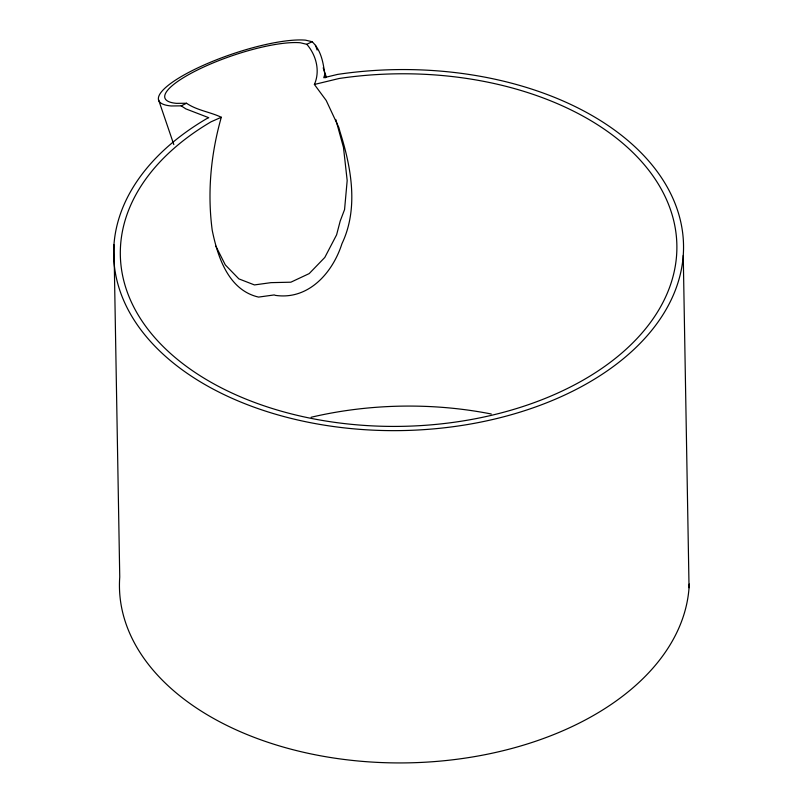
<?xml version="1.0" encoding="UTF-8"?>
<svg xmlns="http://www.w3.org/2000/svg" width="803" height="803" viewBox="0 0 803 803"><rect width="100%" height="100%" fill="white"/><g stroke="black" fill="none" stroke-linecap="round" stroke-linejoin="round"><path stroke-width="1.2" d="M221.307 117.258C210.898 153.925 207.184 192.339 212.213 230.22C217.663 257.03 228.504 290.214 258.586 297.09L274.224 294.932L275.349 295.363C308.583 300.282 332.713 272.709 341.948 243.7C358.76 208.469 351.323 167.506 339.99 131.762L338.846 127.526L326.189 100.435L314.385 84.466C320.377 71.076 316.191 55.046 306.806 44.306L300.192 42.75A77.55 18.419 -18.8 0 0 198.361 69.56A77.55 18.419 -18.8 0 0 176.55 103.356L186.527 103.256C197.026 110.433 210.075 111.918 221.307 117.258L211.119 121.775A278.31 176.279 -1 0 0 269.467 407.613A278.31 176.279 -1 0 0 674.41 270.671A278.31 176.279 -1 0 0 339.067 78.503L314.385 84.466M324.442 75.552L323.76 77.72L337.641 74.398A284.975 180.504 -1 0 1 681.014 271.163A284.975 180.504 -1 0 1 266.375 411.387A284.975 180.504 -1 0 1 206.622 118.703L208.8 117.72L185.814 108.867L181.217 105.855L171.24 105.966A84.215 20.005 -18.8 0 1 194.918 69.269A84.215 20.005 -18.8 0 1 305.511 40.15L312.116 41.696C322.053 51.141 323.629 65.103 325.225 77.841M181.217 105.855L186.527 103.256M306.806 44.306L312.116 41.696M215.856 246.17L225.312 264.91L238.852 278.872L254.441 284.924L271.012 282.646L290.857 282.194L309.205 273.592L324.813 257.432L336.608 234.817L340.201 221.046L344.567 209.563L347.177 180.534L343.483 147.441L335.774 119.476M315.509 45.289L317.125 50.037M323.197 67.843L326.43 77.339M158.502 99.662L173.819 144.57M683.253 255.454L689.044 587.746M113.956 244.734L119.747 577.026A284.975 180.504 -1 0 0 394.163 762.9A284.975 180.504 -1 0 0 689.255 584.052M311.122 417.269A278.31 176.279 -1 0 1 491.255 413.997"/></g></svg>
